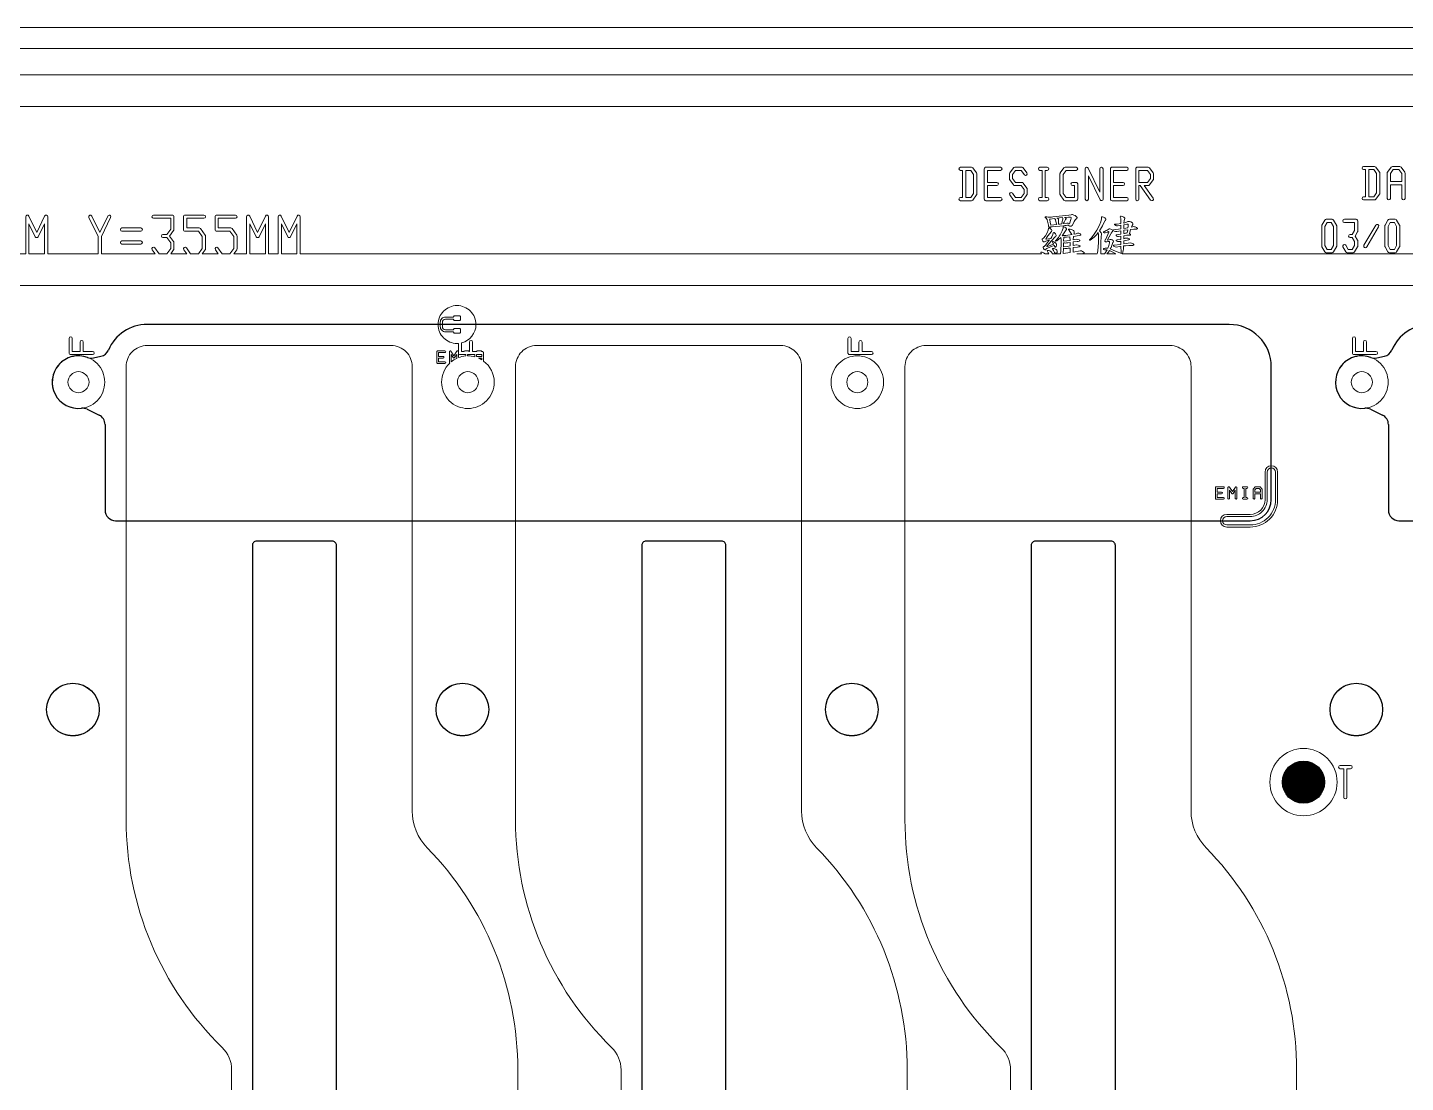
# Model space of a CAD drawing. Extents: x 2864 to 3941, y 2420 to 3182.
# Drawn here: x 3551.7 to 3617.2, y 2989.3 to 3039.4 of the extents above; entities that cross this region are included whole.
import ezdxf

# ---------------------------------------------------------------- set-up
doc = ezdxf.new("R2010")
doc.units = 0
doc.layers.get('0').update_dxf_attribs({"lineweight": 0})
doc.layers.add('EMI-T', color=6, linetype='Continuous', lineweight=0)
doc.layers.add('emia-b-panel_layer1', color=2, linetype='Continuous')
doc.layers.add('peta-b_layer0', color=1, linetype='Continuous')

# ---------------------------------------------------------------- blocks, each defined once
blk = doc.blocks.new('PAD_R1')
at = {"const_width": 0.5}
blk.add_lwpolyline([(0.25, 0, 1), (-0.25, 0, 1)], format="xyb", close=True, dxfattribs=at)

msp = doc.modelspace()

# ---------------------------------------------------------------- linework, layer by layer
for p, q in [((3599.95325, 3031.20048), (3600.12709, 3031.20048)), ((3552.46276, 3030.10697), (3552.46276, 3028.67637)), ((3562.96276, 3030.10697), (3562.96276, 3028.67637)), ((3564.46276, 3030.10697), (3564.46276, 3028.67637)), ((3559.22148, 3028.67637), (3558.46399, 3028.67637)), ((3560.72148, 3028.67637), (3559.96399, 3028.67637)), ((3603.38683, 3028.67637), (3602.95644, 3028.67637)), ((3554.22801, 3023.88469), (3554.74953, 3023.88469)), ((3571.79058, 3023.53856), (3571.79058, 3023.88916)), ((3572.05495, 3023.88916), (3572.05495, 3023.70685)), ((3591.24801, 3023.88469), (3591.76953, 3023.88469)), ((3615.22801, 3023.88469), (3615.74953, 3023.88469)), ((3609.52789, 3017.01322), (3609.61398, 3017.01322))]:
    msp.add_line(p, q)
at = {"linetype": 'Continuous'}
for points in [[(3487.67031, 3038.42637), (3741.67031, 3038.42637)], [(3600.57697, 3030.37017), (3600.70789, 3030.38666), (3600.84955, 3030.39819)], [(3600.84955, 3030.39819), (3600.84906, 3030.39498), (3600.85838, 3030.34855), (3600.85838, 3030.32371)], [(3600.88713, 3030.1119), (3600.929, 3030.17303), (3600.99869, 3030.30804), (3601.00778, 3030.31899), (3601.01687, 3030.3336), (3601.01687, 3030.35096), (3600.98937, 3030.38251), (3600.95009, 3030.4075)], [(3600.95009, 3030.4075), (3601.13256, 3030.41929), (3601.22509, 3030.41929), (3601.26239, 3030.40065), (3601.26239, 3030.36854)], [(3601.15515, 3030.02951), (3601.15361, 3030.02603), (3601.15361, 3030.00161), (3601.18718, 3029.98297), (3601.25646, 3029.98297), (3601.3109, 3030.02125), (3601.38743, 3030.16893), (3601.40784, 3030.21632), (3601.47249, 3030.30565), (3601.53033, 3030.35852), (3601.54394, 3030.38039)], [(3552.46276, 3028.67637), (3551.72271, 3028.67637), (3551.72271, 3030.10697)], [(3562.96276, 3028.67637), (3562.22271, 3028.67637), (3562.22271, 3030.10697)], [(3564.46276, 3028.67637), (3563.72271, 3028.67637), (3563.72271, 3030.10697)], [(3600.65496, 3030.07653), (3600.65569, 3030.07797), (3600.66135, 3030.10778), (3600.6629, 3030.32076), (3600.62388, 3030.35358), (3600.57697, 3030.37017)], [(3603.76595, 3029.63436), (3603.76779, 3029.79482), (3603.94794, 3029.81626)], [(3602.54713, 3029.6824), (3602.56266, 3029.58531), (3602.56266, 3029.21852), (3602.53677, 3028.82409), (3602.51088, 3028.73168), (3602.4991, 3028.67637), (3601.53694, 3028.67637)], [(3600.20558, 3028.67637), (3600.01992, 3028.67637), (3599.95259, 3028.71993), (3599.88886, 3028.7498), (3599.85435, 3028.75976), (3599.83057, 3028.75976), (3599.82047, 3028.75044), (3599.81822, 3028.74112), (3599.81822, 3028.73607), (3599.8456, 3028.67637)], [(3601.21748, 3028.95126), (3601.20885, 3028.73455), (3600.88089, 3028.68771), (3600.89089, 3028.94756)], [(3601.21748, 3029.04946), (3601.07217, 3029.02674), (3600.9029, 3029.00994), (3600.893, 3029.00573)], [(3602.95644, 3028.67637), (3603.03214, 3028.74735), (3603.07762, 3028.82962), (3603.24852, 3028.74722), (3603.38683, 3028.67637)], [(3572.73801, 3023.88469), (3572.91059, 3023.88469), (3572.91059, 3023.78439)], [(3573.08687, 3023.72299), (3573.25496, 3023.72299), (3573.25496, 3023.63419)]]:
    msp.add_lwpolyline(points, dxfattribs=at)
for points in [[(3730.87131, 3035.67637), (3730.87131, 3037.17637), (3499.54279, 3037.17637), (3499.54279, 3035.67637)], [(3596.62593, 3031.53985), (3596.4888, 3031.35048), (3596.25441, 3031.35048), (3596.25441, 3032.64087), (3596.4888, 3032.64087), (3596.62593, 3032.4515)], [(3605.02593, 3032.26004), (3604.8888, 3032.07067), (3604.48057, 3032.07067), (3604.48057, 3032.64087), (3604.8888, 3032.64087), (3605.02593, 3032.4515)], [(3615.78188, 3031.57328), (3615.64476, 3031.38391), (3615.41036, 3031.38391), (3615.41036, 3032.67431), (3615.64476, 3032.67431), (3615.78188, 3032.48494)], [(3616.98188, 3032.10411), (3616.43652, 3032.10411), (3616.43652, 3032.48494), (3616.57365, 3032.67431), (3616.84476, 3032.67431), (3616.98188, 3032.48494)], [(3613.73163, 3029.06291), (3613.62381, 3028.87877), (3613.43053, 3028.87877), (3613.32271, 3029.06291), (3613.32271, 3029.98025), (3613.43053, 3030.16438), (3613.62381, 3030.16438), (3613.73163, 3029.98025)], [(3616.73163, 3029.06291), (3616.62381, 3028.87877), (3616.43053, 3028.87877), (3616.32271, 3029.06291), (3616.32271, 3029.98025), (3616.43053, 3030.16438), (3616.62381, 3030.16438), (3616.73163, 3029.98025)], [(3601.21064, 3029.31361), (3601.0545, 3029.28697), (3600.89443, 3029.26898), (3600.90702, 3029.47174), (3600.95124, 3029.4646), (3601.0417, 3029.4646), (3601.20186, 3029.48068)], [(3600.59329, 3028.73576), (3600.59329, 3028.80048), (3600.57715, 3028.84649), (3600.56101, 3028.86345), (3600.54271, 3028.87797), (3600.48784, 3028.9046), (3600.43621, 3028.92276), (3600.40824, 3028.92882), (3600.38826, 3028.92882), (3600.37916, 3028.92043), (3600.37715, 3028.91204), (3600.37715, 3028.9087), (3600.42162, 3028.82726), (3600.47638, 3028.74248), (3600.50604, 3028.71124), (3600.52542, 3028.7001), (3600.56392, 3028.7001)], [(3573.25496, 3023.80299), (3572.99058, 3023.80299), (3572.99058, 3023.88469), (3573.25496, 3023.88469)], [(3610.26007, 3017.3515), (3609.9957, 3017.3515), (3609.9957, 3017.46711), (3610.05836, 3017.52977), (3610.19741, 3017.52977), (3610.26007, 3017.46711)]]:
    msp.add_lwpolyline(points, close=True, dxfattribs=at)
for points in [[(3596.77593, 3031.51554), (3596.77593, 3032.47581, 0.159331), (3596.76146, 3032.5201), (3596.58806, 3032.75955, 0.241867), (3596.52709, 3032.79087), (3596.17941, 3032.79087), (3596.00557, 3032.79087, 1), (3596.00557, 3032.64087), (3596.10441, 3032.64087), (3596.10441, 3031.35048), (3596.00557, 3031.35048, 1), (3596.00557, 3031.20048), (3596.17941, 3031.20048)], [(3597.90093, 3031.20048, 1), (3597.90093, 3031.35048), (3597.28057, 3031.35048), (3597.28057, 3031.92067), (3597.72709, 3031.92067, 1), (3597.72709, 3032.07067), (3597.28057, 3032.07067), (3597.28057, 3032.64087), (3597.90093, 3032.64087, 1), (3597.90093, 3032.79087), (3597.20557, 3032.79087, 0.414241), (3597.13057, 3032.71587), (3597.13057, 3031.99567)], [(3600.12709, 3031.20048, 1), (3600.12709, 3031.35048), (3600.02825, 3031.35048), (3600.02825, 3032.64087), (3600.12709, 3032.64087, 1), (3600.12709, 3032.79087), (3599.95325, 3032.79087), (3599.77941, 3032.79087, 1), (3599.77941, 3032.64087), (3599.87825, 3032.64087), (3599.87825, 3031.35048), (3599.77941, 3031.35048, 1), (3599.77941, 3031.20048), (3599.95325, 3031.20048)], [(3602.62593, 3031.60335), (3602.07311, 3032.74848, 0.798609), (3601.93057, 3032.7156), (3601.93057, 3031.27548, 1), (3602.08057, 3031.27548), (3602.08057, 3032.388)], [(3602.08057, 3032.388), (3602.63339, 3031.24287, 0.798609), (3602.77593, 3031.27575)], [(3602.77593, 3031.27575), (3602.77593, 3032.71587, 1), (3602.62593, 3032.71587), (3602.62593, 3031.60335)], [(3603.90093, 3031.20048, 1), (3603.90093, 3031.35048), (3603.28057, 3031.35048), (3603.28057, 3031.92067), (3603.72709, 3031.92067, 1), (3603.72709, 3032.07067), (3603.28057, 3032.07067), (3603.28057, 3032.64087), (3603.90093, 3032.64087, 1), (3603.90093, 3032.79087), (3603.20557, 3032.79087, 0.414241), (3603.13057, 3032.71587), (3603.13057, 3031.99567)], [(3605.17593, 3032.23574), (3605.17593, 3032.47581, 0.159331), (3605.16146, 3032.5201), (3604.98806, 3032.75955, 0.241867), (3604.92709, 3032.79087), (3604.40557, 3032.79087, 0.414241), (3604.33057, 3032.71587), (3604.33057, 3031.99567)], [(3615.93189, 3031.54898), (3615.93189, 3032.50924, 0.159331), (3615.91741, 3032.55353), (3615.74401, 3032.79299, 0.241867), (3615.68304, 3032.82431), (3615.33536, 3032.82431), (3615.16152, 3032.82431, 1), (3615.16152, 3032.67431), (3615.26036, 3032.67431), (3615.26036, 3031.38391), (3615.16152, 3031.38391, 1), (3615.16152, 3031.23391), (3615.33536, 3031.23391)], [(3617.13188, 3031.30891), (3617.13188, 3032.02911), (3617.13188, 3032.50924, 0.159331), (3617.11741, 3032.55353), (3616.94401, 3032.79299, 0.241867), (3616.88304, 3032.82431), (3616.53536, 3032.82431, 0.241871), (3616.4744, 3032.79299), (3616.301, 3032.55353, 0.159337), (3616.28652, 3032.50924), (3616.28652, 3032.02911)], [(3597.13057, 3031.99567), (3597.13057, 3031.27548, 0.414241), (3597.20557, 3031.20048), (3597.90093, 3031.20048)], [(3603.13057, 3031.99567), (3603.13057, 3031.27548, 0.414241), (3603.20557, 3031.20048), (3603.90093, 3031.20048)], [(3604.33057, 3031.99567), (3604.33057, 3031.27548, 1), (3604.48057, 3031.27548), (3604.48057, 3031.92067), (3604.54112, 3031.92067), (3605.04019, 3031.23149, 1), (3605.16168, 3031.31946), (3604.72632, 3031.92067)], [(3604.72632, 3031.92067), (3604.92709, 3031.92067, 0.241871), (3604.98806, 3031.95199), (3605.16146, 3032.19145, 0.159337), (3605.17593, 3032.23574)], [(3616.28652, 3032.02911), (3616.28652, 3031.30891, 1), (3616.43652, 3031.30891), (3616.43652, 3031.95411), (3616.98188, 3031.95411), (3616.98188, 3031.30891, 1), (3617.13188, 3031.30891)], [(3596.17941, 3031.20048), (3596.52709, 3031.20048, 0.241871), (3596.58806, 3031.2318), (3596.76146, 3031.47125, 0.159337), (3596.77593, 3031.51554)], [(3615.33536, 3031.23391), (3615.68304, 3031.23391, 0.241871), (3615.74401, 3031.26523), (3615.91741, 3031.50468, 0.159337), (3615.93189, 3031.54898)], [(3552.09273, 3029.69451), (3551.71512, 3030.47109, 0.796918), (3551.57031, 3030.43793), (3551.57031, 3028.67637), (3551.11516, 3028.67637), (3551.11516, 3030.43793, 0.796906), (3550.97035, 3030.47109), (3550.59273, 3029.69451)], [(3555.09273, 3029.69451), (3554.71504, 3030.47126, 1), (3554.57798, 3030.40461), (3555.01653, 3029.50271), (3555.01653, 3028.67637), (3552.61516, 3028.67637), (3552.61516, 3030.43793, 0.796906), (3552.47035, 3030.47109), (3552.09273, 3029.69451)], [(3557.72148, 3028.67637), (3555.16893, 3028.67637), (3555.16893, 3029.50271), (3555.60748, 3030.40461, 1), (3555.47043, 3030.47126), (3555.09273, 3029.69451)], [(3558.46399, 3028.67637), (3558.60052, 3028.86356, 0.159612), (3558.61516, 3028.90867), (3558.61516, 3029.21415, 0.159612), (3558.60052, 3029.25926), (3558.41016, 3029.52025), (3558.60052, 3029.78124, 0.159612), (3558.61516, 3029.82636), (3558.61516, 3030.43793, 0.414239), (3558.53896, 3030.51413), (3557.64651, 3030.51413, 1), (3557.64651, 3030.36173), (3558.46276, 3030.36173), (3558.46276, 3029.85098), (3558.27711, 3029.59645), (3558.09273, 3029.59645, 1), (3558.09273, 3029.44405), (3558.27711, 3029.44405), (3558.46276, 3029.18952), (3558.46276, 3028.9333), (3558.27711, 3028.67877), (3557.90836, 3028.67877), (3557.70807, 3028.95337, 1), (3557.58494, 3028.86356), (3557.72148, 3028.67637)], [(3559.96399, 3028.67637), (3560.10052, 3028.86356, 0.159612), (3560.11516, 3028.90867), (3560.11516, 3029.52004, 0.159612), (3560.10052, 3029.56516), (3559.87741, 3029.87105, 0.240361), (3559.81564, 3029.90235), (3559.22271, 3029.90235), (3559.22271, 3030.36173), (3560.03896, 3030.36173, 1), (3560.03896, 3030.51413), (3559.14651, 3030.51413, 0.414239), (3559.07031, 3030.43793), (3559.07031, 3029.82615, 0.414239), (3559.14651, 3029.74995), (3559.77711, 3029.74995), (3559.96276, 3029.49542), (3559.96276, 3028.9333), (3559.77711, 3028.67877), (3559.40836, 3028.67877), (3559.20807, 3028.95337, 1), (3559.08494, 3028.86356), (3559.22148, 3028.67637)], [(3561.46399, 3028.67637), (3561.60052, 3028.86356, 0.159612), (3561.61516, 3028.90867), (3561.61516, 3029.52004, 0.159612), (3561.60052, 3029.56516), (3561.37741, 3029.87105, 0.240361), (3561.31564, 3029.90235), (3560.72271, 3029.90235), (3560.72271, 3030.36173), (3561.53896, 3030.36173, 1), (3561.53896, 3030.51413), (3560.64651, 3030.51413, 0.414239), (3560.57031, 3030.43793), (3560.57031, 3029.82615, 0.414239), (3560.64651, 3029.74995), (3561.27711, 3029.74995), (3561.46276, 3029.49542), (3561.46276, 3028.9333), (3561.27711, 3028.67877), (3560.90836, 3028.67877), (3560.70807, 3028.95337, 1), (3560.58494, 3028.86356), (3560.72148, 3028.67637)], [(3562.59273, 3029.69451), (3562.21512, 3030.47109, 0.796918), (3562.07031, 3030.43793), (3562.07031, 3028.67637), (3561.46399, 3028.67637)], [(3564.09273, 3029.69451), (3563.71512, 3030.47109, 0.796918), (3563.57031, 3030.43793), (3563.57031, 3028.67637), (3563.11516, 3028.67637), (3563.11516, 3030.43793, 0.796906), (3562.97035, 3030.47109), (3562.59273, 3029.69451)], [(3599.8456, 3028.67637), (3564.61516, 3028.67637), (3564.61516, 3030.43793, 0.796906), (3564.47035, 3030.47109), (3564.09273, 3029.69451)], [(3601.54394, 3030.38039), (3601.54394, 3030.40873, 0.140589), (3601.33328, 3030.5405, 0.049336), (3601.26021, 3030.53308), (3601.15455, 3030.5108), (3600.3832, 3030.42916, -0.030614), (3600.16649, 3030.41094, 0.127728), (3600.04658, 3030.43048), (3600.03063, 3030.41168), (3600.03063, 3030.39088), (3600.0406, 3030.3842), (3600.05056, 3030.37952), (3600.07672, 3030.36213), (3600.1091, 3030.32404), (3600.11532, 3030.30334), (3600.1253, 3030.28329), (3600.1826, 3030.03471, 0.190937), (3600.21496, 3029.94556), (3600.22493, 3029.92946), (3600.24485, 3029.91335), (3600.26352, 3029.91335, 0.222529), (3600.29322, 3029.96443), (3600.30178, 3029.96215), (3600.3576, 3029.96215), (3600.89746, 3030.01265, -0.041634), (3601.15515, 3030.02951)], [(3602.96879, 3028.86402), (3602.86298, 3028.68844), (3602.85343, 3028.67637), (3602.66611, 3028.67637), (3602.67268, 3029.02311), (3602.67268, 3029.22534), (3602.68081, 3029.47761), (3602.70251, 3029.61103), (3602.70251, 3029.6343, 0.064559), (3602.60856, 3029.76635), (3602.74646, 3030.00257), (3602.81598, 3030.14616), (3602.87394, 3030.25124), (3602.88938, 3030.26525), (3602.90482, 3030.28976), (3602.90482, 3030.3242), (3602.85525, 3030.3806, 0.069739), (3602.74415, 3030.44043), (3602.7151, 3030.44043), (3602.69971, 3030.41735), (3602.69971, 3030.33255), (3602.66922, 3030.19934), (3602.58991, 3030.01092), (3602.48213, 3029.80299), (3602.35808, 3029.6113), (3602.22792, 3029.43911), (3602.16285, 3029.36764), (3602.15065, 3029.35791), (3602.13845, 3029.34167), (3602.13845, 3029.33089), (3602.147, 3029.32661), (3602.17099, 3029.32661), (3602.23472, 3029.36513), (3602.35446, 3029.4597), (3602.48192, 3029.59281), (3602.54713, 3029.6824)], [(3603.77221, 3030.13956), (3603.78377, 3030.25414), (3603.80871, 3030.3519), (3603.80871, 3030.3753), (3603.7713, 3030.41351), (3603.73389, 3030.43075), (3603.64163, 3030.46032), (3603.62916, 3030.46032), (3603.61296, 3030.45783), (3603.59676, 3030.44043), (3603.59676, 3030.42178), (3603.61671, 3030.35217), (3603.62667, 3030.26639), (3603.62667, 3030.10861), (3603.45109, 3030.08513), (3603.34395, 3030.07931), (3603.32903, 3030.07035), (3603.32903, 3030.05693), (3603.34686, 3030.04202), (3603.36469, 3030.03157, 0.142065), (3603.40926, 3030.00472), (3603.4627, 3030.00472), (3603.62667, 3030.02916), (3603.62667, 3029.86293), (3603.27083, 3029.81259), (3603.24947, 3029.80342), (3603.24947, 3029.7885), (3603.27785, 3029.76671), (3603.30623, 3029.75525, 0.216783), (3603.4369, 3029.73567), (3603.62667, 3029.77195), (3603.62667, 3029.6082), (3603.53185, 3029.59312), (3603.41402, 3029.58502), (3603.39864, 3029.57284, 0.281903), (3603.41807, 3029.52415), (3603.42778, 3029.51442), (3603.46422, 3029.50469), (3603.50997, 3029.50469), (3603.62667, 3029.51927), (3603.62667, 3029.36302), (3603.48162, 3029.33501), (3603.4451, 3029.33345), (3603.40859, 3029.31791), (3603.40859, 3029.2946), (3603.4319, 3029.27751), (3603.47074, 3029.26508, 0.106191), (3603.62667, 3029.27104), (3603.62667, 3029.12212), (3603.28901, 3029.07891), (3603.26936, 3029.06972), (3603.26936, 3029.05543), (3603.29263, 3029.03703), (3603.3159, 3029.02579, 0.136113), (3603.39963, 3028.99719), (3603.62667, 3029.0333), (3603.63168, 3028.75914), (3603.63916, 3028.7147), (3603.64955, 3028.69291)], [(3551.72271, 3030.10697), (3552.02421, 3029.48693, 0.625713), (3552.16126, 3029.48693), (3552.46276, 3030.10697)], [(3562.22271, 3030.10697), (3562.52421, 3029.48693, 0.625713), (3562.66126, 3029.48693), (3562.96276, 3030.10697)], [(3563.72271, 3030.10697), (3564.02421, 3029.48693, 0.625713), (3564.16126, 3029.48693), (3564.46276, 3030.10697)], [(3600.43135, 3029.13156), (3600.41792, 3029.12873), (3600.13307, 3029.02143), (3600.11983, 3029.02143), (3600.11128, 3029.0261), (3600.11128, 3029.03622), (3600.32641, 3029.28734), (3600.50573, 3029.48934), (3600.52589, 3029.50572), (3600.54605, 3029.5412), (3600.54605, 3029.56032, 0.162171), (3600.45733, 3029.68463), (3600.43079, 3029.68463), (3600.41248, 3029.66479), (3600.39416, 3029.58547), (3600.34529, 3029.47969), (3600.28991, 3029.40617), (3600.28188, 3029.40617), (3600.09312, 3029.3751), (3600.07554, 3029.3751), (3600.06529, 3029.38442, -0.135936), (3600.0828, 3029.42999), (3600.15727, 3029.52734), (3600.32589, 3029.73338), (3600.3456, 3029.76508), (3600.3456, 3029.79054), (3600.3206, 3029.82933), (3600.29561, 3029.85171), (3600.26471, 3029.87259), (3600.22351, 3029.89347), (3600.19863, 3029.89347), (3600.18196, 3029.87167), (3600.17155, 3029.79833), (3600.12571, 3029.67742), (3600.03819, 3029.52481), (3599.95483, 3029.41975), (3599.90481, 3029.38803), (3599.88814, 3029.36822), (3599.88814, 3029.34353), (3599.90298, 3029.30659), (3599.91782, 3029.28443), (3599.92971, 3029.26077), (3599.95496, 3029.23711), (3599.97844, 3029.23711), (3600.00204, 3029.24702, -0.122752), (3600.10988, 3029.29325), (3600.10988, 3029.2949), (3600.2337, 3029.33247)], [(3601.30348, 3029.59358), (3601.0084, 3029.55012), (3600.88083, 3029.54085), (3600.84624, 3029.53242), (3600.83993, 3029.5364), (3600.93466, 3029.67365), (3601.02309, 3029.81962), (3601.03381, 3029.82783), (3601.04453, 3029.84223), (3601.04453, 3029.86798), (3601.00397, 3029.91413, 0.06979), (3600.91308, 3029.96308), (3600.8893, 3029.96308), (3600.87672, 3029.9442), (3600.87672, 3029.88793), (3600.85683, 3029.80726), (3600.83693, 3029.76399, -0.062092), (3600.69631, 3029.51211, -0.055224), (3600.52655, 3029.30358), (3600.51859, 3029.29767), (3600.51062, 3029.28783), (3600.51062, 3029.28039), (3600.51761, 3029.27689), (3600.53533, 3029.27689), (3600.57956, 3029.2995), (3600.66263, 3029.35501), (3600.75106, 3029.43313), (3600.76605, 3029.45056)], [(3600.85838, 3030.32371, -0.031276), (3600.84216, 3030.21086), (3600.81598, 3030.09961), (3600.73687, 3030.08566), (3600.65496, 3030.07653)], [(3601.26239, 3030.36854), (3601.24879, 3030.30505), (3601.18535, 3030.09883, 0.159155), (3601.06131, 3030.13338), (3600.88713, 3030.1119)], [(3601.38736, 3029.60711), (3601.40845, 3029.63273), (3601.40845, 3029.71228), (3601.38829, 3029.76298), (3601.36813, 3029.78166), (3601.34526, 3029.79767), (3601.2767, 3029.82702), (3601.21217, 3029.84702), (3601.17721, 3029.85369), (3601.15165, 3029.85369), (3601.13953, 3029.8425, 0.22559), (3601.14802, 3029.808), (3601.19145, 3029.73285), (3601.25869, 3029.6344), (3601.29511, 3029.59813), (3601.30348, 3029.59358)], [(3603.64955, 3028.69291), (3603.37184, 3028.7988), (3603.12265, 3028.91109), (3603.15981, 3028.97832), (3603.24949, 3029.21893), (3603.25709, 3029.2286, 0.27904), (3603.27837, 3029.28313), (3603.26054, 3029.30517), (3603.21851, 3029.33701, 0.232916), (3603.12059, 3029.34922, -0.033173), (3603.01235, 3029.32102), (3603.00124, 3029.32102), (3602.99013, 3029.3291), (3602.99013, 3029.33718), (3602.99271, 3029.33718), (3603.15232, 3029.62099, -0.036429), (3603.21921, 3029.73054), (3603.23209, 3029.74051), (3603.24496, 3029.76168), (3603.24496, 3029.79132), (3603.21785, 3029.82203), (3603.15375, 3029.84904), (3603.09703, 3029.86379), (3603.07124, 3029.86379), (3603.01678, 3029.83737, -0.059924), (3602.83828, 3029.72848), (3602.82012, 3029.72023), (3602.80196, 3029.70537), (3602.80196, 3029.68463), (3602.83327, 3029.67049), (3602.87332, 3029.67049), (3602.98341, 3029.7119, -0.180676), (3603.04195, 3029.72844), (3603.05508, 3029.71935), (3603.05508, 3029.70154), (3602.96389, 3029.47487), (3602.90006, 3029.34536), (3602.88575, 3029.33664), (3602.87792, 3029.31671), (3602.86749, 3029.29678), (3602.86489, 3029.29678)], [(3603.76321, 3029.39532), (3603.76483, 3029.53709), (3603.90563, 3029.55731), (3603.99871, 3029.56482), (3604.06218, 3029.56482), (3604.07489, 3029.57609), (3604.07489, 3029.59749), (3604.05224, 3029.62286), (3604.03771, 3029.63263), (3604.08798, 3029.82898), (3604.23666, 3029.84044), (3604.37594, 3029.84442), (3604.41184, 3029.8581), (3604.41301, 3029.88315, 0.154173), (3604.3054, 3029.95494, 0.079256), (3604.24777, 3029.96634), (3604.12261, 3029.94299)], [(3603.94794, 3029.81626), (3603.91924, 3029.66504, 0.035039), (3603.76595, 3029.63436)], [(3604.12261, 3029.94299), (3604.14283, 3029.99462), (3604.1614, 3030.02535, 0.245667), (3604.19484, 3030.12381), (3604.17206, 3030.15385), (3604.09916, 3030.1914), (3604.02778, 3030.21543), (3603.99366, 3030.21543), (3603.95506, 3030.20375), (3603.86713, 3030.16681), (3603.77221, 3030.13956)], [(3536.79342, 3029.52025), (3536.79342, 3028.67877), (3536.64651, 3028.67877, 0.063141), (3536.62754, 3028.67637), (3508.85535, 3028.67637), (3508.85535, 3027.17637), (3718.82006, 3027.17637)], [(3600.2337, 3029.33247), (3600.09691, 3029.15577), (3600.09488, 3029.15577), (3600.05212, 3029.09627), (3599.98289, 3029.02577, 0.037659), (3599.94218, 3029.00813), (3599.92792, 3028.99049), (3599.92792, 3028.96431), (3599.94975, 3028.92432), (3599.9866, 3028.88433), (3600.01527, 3028.86916), (3600.03493, 3028.86916), (3600.05091, 3028.87939), (3600.0609, 3028.88963), (3600.09889, 3028.92036), (3600.28481, 3029.00842), (3600.45552, 3029.07224), (3600.47933, 3029.02421), (3600.49384, 3029.00595), (3600.502, 3028.99844), (3600.51839, 3028.99844, 0.222199), (3600.55693, 3029.04474), (3600.56439, 3029.07852)], [(3600.76605, 3029.45056), (3600.76866, 3029.44387), (3600.78224, 3029.33613), (3600.78224, 3029.14738), (3600.77373, 3028.85447, -0.036067), (3600.75521, 3028.67637), (3600.35462, 3028.67637), (3600.35462, 3028.68665, 0.191668), (3600.30149, 3028.77884), (3600.24388, 3028.81052), (3600.18965, 3028.83212), (3600.16026, 3028.83932), (3600.13964, 3028.83932), (3600.13055, 3028.83093), (3600.12853, 3028.82254), (3600.12853, 3028.81871), (3600.17582, 3028.72581), (3600.20558, 3028.67637)], [(3600.56439, 3029.07852, 0.183905), (3600.54492, 3029.16713, 0.095048), (3600.43208, 3029.25182, 0.094213), (3600.38538, 3029.26695), (3600.37979, 3029.26695), (3600.37419, 3029.25949), (3600.37419, 3029.24665), (3600.38144, 3029.23053), (3600.39776, 3029.20475), (3600.43135, 3029.13156)], [(3600.893, 3029.00573), (3600.89443, 3029.19833, 0.091456), (3601.09769, 3029.19726), (3601.21407, 3029.21488), (3601.21748, 3029.04946)], [(3601.53694, 3028.67637), (3601.62521, 3028.68207), (3601.75356, 3028.68207), (3601.813, 3028.6877), (3601.82815, 3028.69334), (3601.85262, 3028.69782), (3601.8771, 3028.71806), (3601.8771, 3028.74393), (3601.83922, 3028.77204), (3601.80134, 3028.79003, 0.13395), (3601.69341, 3028.82378), (3601.35499, 3028.75968), (3601.35522, 3028.97079), (3601.56339, 3028.99741, 0.083259), (3601.64798, 3029.0098), (3601.68815, 3029.03165), (3601.68815, 3029.0535), (3601.65497, 3029.07366, 0.060831), (3601.52405, 3029.10224), (3601.52046, 3029.10224), (3601.35701, 3029.07269)], [(3601.35701, 3029.07269), (3601.35993, 3029.23806), (3601.55271, 3029.26535, 0.077778), (3601.63803, 3029.27831), (3601.6782, 3029.30016), (3601.6782, 3029.32201), (3601.64502, 3029.34217, 0.060813), (3601.51411, 3029.37074), (3601.51046, 3029.37074), (3601.36176, 3029.34176)], [(3601.36176, 3029.34176), (3601.36735, 3029.50093), (3601.64541, 3029.54606), (3601.67568, 3029.55573), (3601.7018, 3029.56125), (3601.72792, 3029.57644), (3601.72792, 3029.59844), (3601.70899, 3029.61901), (3601.69005, 3029.62725, 0.211511), (3601.57026, 3029.65073), (3601.50782, 3029.6322), (3601.38736, 3029.60711)], [(3602.86489, 3029.29678, 0.332305), (3602.88276, 3029.26337), (3602.88913, 3029.2518), (3602.90443, 3029.24022), (3602.92223, 3029.24022, -0.103693), (3603.0794, 3029.26446), (3603.09051, 3029.25133), (3603.09051, 3029.19471), (3603.05578, 3029.06784), (3603.00626, 3028.94623), (3602.9378, 3028.94623), (3602.88466, 3028.94083, -0.054039), (3602.82062, 3028.93003), (3602.81108, 3028.93003), (3602.80155, 3028.92733), (3602.79201, 3028.91653), (3602.79201, 3028.90167), (3602.80238, 3028.88817), (3602.81275, 3028.88143), (3602.82054, 3028.87467), (3602.84001, 3028.86791), (3602.96051, 3028.86628), (3602.96879, 3028.86402)], [(3718.82006, 3028.67637), (3603.69797, 3028.67637), (3603.68876, 3028.67852), (3603.71147, 3028.73265, 0.029992), (3603.74263, 3028.88792), (3603.75551, 3029.04856), (3603.84421, 3029.05797), (3604.01108, 3029.06727), (3604.13071, 3029.06727), (3604.18519, 3029.07242), (3604.19908, 3029.07757), (3604.22151, 3029.08171), (3604.24394, 3029.10027), (3604.24394, 3029.12399), (3604.20924, 3029.14976), (3604.17453, 3029.16626, 0.13136), (3604.07547, 3029.19718), (3603.76044, 3029.14307), (3603.7621, 3029.29897), (3603.93072, 3029.33145, 0.057262), (3603.99859, 3029.34326), (3604.03511, 3029.36313), (3604.03511, 3029.383), (3604.00496, 3029.40134, 0.057279), (3603.89309, 3029.42659, 0.027181), (3603.76321, 3029.39532)], [(3600.89089, 3028.94756), (3600.91401, 3028.93986, 0.085119), (3601.11568, 3028.93758), (3601.21748, 3028.95126)], [(3573.83872, 3022.57654, 0.237063), (3573.33495, 3023.57935), (3573.33495, 3023.76299), (3573.33495, 3023.9348, 0.073855), (3573.33335, 3023.94641, 0.467416), (3573.25953, 3024.03469), (3573.25201, 3024.03469), (3573.23715, 3024.04955, 0.200868), (3573.20857, 3024.06127), (3573.03692, 3024.06127, 0.200524), (3573.00839, 3024.04955), (3572.99353, 3024.03469), (3572.81301, 3024.03469), (3572.81301, 3024.48122, 1), (3572.66301, 3024.48122), (3572.66301, 3024.03469), (3572.64654, 3024.03469, 0.317234), (3572.60886, 3024.06127), (3572.52277, 3024.06127), (3572.43668, 3024.06127, 0.317227), (3572.399, 3024.03469), (3572.29149, 3024.03469), (3572.29149, 3024.4439, 0.343204), (3572.97024, 3025.31628, 0.414215), (3572.07024, 3026.21628, 0.414215), (3571.17024, 3025.31628, 0.414215), (3572.07024, 3024.41628, 0.019849), (3572.14149, 3024.41911), (3572.14149, 3023.95969, 0.414241), (3572.21648, 3023.88469), (3572.48277, 3023.88469), (3572.48277, 3023.82204, 0.071789), (3572.13496, 3023.74127)], [(3554.74953, 3023.88469, 1), (3554.74953, 3024.03469), (3554.30301, 3024.03469), (3554.30301, 3024.48122, 1), (3554.15301, 3024.48122), (3554.15301, 3024.03469), (3553.78148, 3024.03469), (3553.78148, 3024.65506, 1), (3553.63148, 3024.65506), (3553.63148, 3023.95969, 0.414241), (3553.70649, 3023.88469), (3554.22801, 3023.88469)], [(3591.76953, 3023.88469, 1), (3591.76953, 3024.03469), (3591.32301, 3024.03469), (3591.32301, 3024.48122, 1), (3591.17301, 3024.48122), (3591.17301, 3024.03469), (3590.80149, 3024.03469), (3590.80149, 3024.65506, 1), (3590.65148, 3024.65506), (3590.65148, 3023.95969, 0.414241), (3590.72649, 3023.88469), (3591.24801, 3023.88469)], [(3615.74953, 3023.88469, 1), (3615.74953, 3024.03469), (3615.30301, 3024.03469), (3615.30301, 3024.48122, 1), (3615.15301, 3024.48122), (3615.15301, 3024.03469), (3614.78149, 3024.03469), (3614.78149, 3024.65506, 1), (3614.63149, 3024.65506), (3614.63149, 3023.95969, 0.414241), (3614.70649, 3023.88469), (3615.22801, 3023.88469)], [(3571.49495, 3023.46471, 1), (3571.49495, 3023.54471), (3571.19058, 3023.54471), (3571.19058, 3023.72299), (3571.40886, 3023.72299, 1), (3571.40886, 3023.80299), (3571.19058, 3023.80299), (3571.19058, 3023.98127), (3571.49495, 3023.98127, 1), (3571.49495, 3024.06127), (3571.15058, 3024.06127, 0.414265), (3571.11059, 3024.02127), (3571.11059, 3023.76299)], [(3571.92277, 3023.8351), (3571.78387, 3024.04346, 0.743057), (3571.71058, 3024.02117), (3571.71058, 3023.50471, 0.193736), (3571.72174, 3023.47701, 0.203842), (3571.33872, 3022.57654, 0.414215), (3572.58872, 3021.32654, 0.414215), (3573.83872, 3022.57654)], [(3571.79058, 3023.88916), (3571.88949, 3023.7408, 0.535232), (3571.95605, 3023.7408), (3572.05495, 3023.88916)], [(3572.13496, 3023.74127), (3572.13496, 3024.02117, 0.743057), (3572.06167, 3024.04346), (3571.92277, 3023.8351)], [(3572.91059, 3023.78439, 0.065207), (3572.58872, 3023.82654, 0.005286), (3572.56277, 3023.82627), (3572.56277, 3023.88469), (3572.73801, 3023.88469)], [(3571.11059, 3023.76299), (3571.11059, 3023.50471, 0.414265), (3571.15058, 3023.46471), (3571.49495, 3023.46471)], [(3608.50007, 3017.01322, 1), (3608.50007, 3017.09322), (3608.1957, 3017.09322), (3608.1957, 3017.2715), (3608.41398, 3017.2715, 1), (3608.41398, 3017.3515), (3608.1957, 3017.3515), (3608.1957, 3017.52977), (3608.50007, 3017.52977, 1), (3608.50007, 3017.60977), (3608.1557, 3017.60977, 0.414265), (3608.1157, 3017.56977), (3608.1157, 3017.3115)], [(3608.1157, 3017.3115), (3608.1157, 3017.05322, 0.414265), (3608.1557, 3017.01322), (3608.50007, 3017.01322)], [(3608.92789, 3017.38361), (3608.78898, 3017.59196, 0.743057), (3608.7157, 3017.56967), (3608.7157, 3017.05322, 1), (3608.7957, 3017.05322), (3608.7957, 3017.43766)], [(3608.7957, 3017.43766), (3608.8946, 3017.28931, 0.535232), (3608.96117, 3017.28931), (3609.06007, 3017.43766)], [(3609.14007, 3017.05322), (3609.14007, 3017.56967, 0.743057), (3609.06679, 3017.59196), (3608.92789, 3017.38361)], [(3609.06007, 3017.43766), (3609.06007, 3017.05322, 1), (3609.14007, 3017.05322)], [(3609.61398, 3017.01322, 1), (3609.61398, 3017.09322), (3609.56789, 3017.09322), (3609.56789, 3017.52977), (3609.61398, 3017.52977, 1), (3609.61398, 3017.60977), (3609.52789, 3017.60977), (3609.44179, 3017.60977, 1), (3609.44179, 3017.52977), (3609.48788, 3017.52977), (3609.48788, 3017.09322), (3609.44179, 3017.09322, 1), (3609.44179, 3017.01322), (3609.52789, 3017.01322)], [(3610.34007, 3017.05322), (3610.34007, 3017.3115), (3610.34007, 3017.48339, 0.200868), (3610.32836, 3017.51197), (3610.24226, 3017.59806, 0.200868), (3610.21369, 3017.60977), (3610.04208, 3017.60977, 0.200868), (3610.01351, 3017.59806), (3609.92741, 3017.51197, 0.200868), (3609.9157, 3017.48339), (3609.9157, 3017.3115)], [(3609.9157, 3017.3115), (3609.9157, 3017.05322, 1), (3609.9957, 3017.05322), (3609.9957, 3017.2715), (3610.26007, 3017.2715), (3610.26007, 3017.05322, 1), (3610.34007, 3017.05322)]]:
    msp.add_lwpolyline(points, format="xyb", dxfattribs=at)
for points in [[(3599.17593, 3031.51554), (3599.17593, 3031.75561, 0.159339), (3599.16146, 3031.79991), (3598.98806, 3032.03935, 0.241867), (3598.92709, 3032.07067), (3598.6177, 3032.07067), (3598.48057, 3032.26004), (3598.48057, 3032.4515), (3598.6177, 3032.64087), (3598.8888, 3032.64087), (3599.04019, 3032.43182, 1), (3599.16168, 3032.51979), (3598.98806, 3032.75955, 0.241867), (3598.92709, 3032.79087), (3598.57941, 3032.79087, 0.241871), (3598.51844, 3032.75955), (3598.34504, 3032.5201, 0.159337), (3598.33057, 3032.47581), (3598.33057, 3032.23574, 0.159331), (3598.34504, 3032.19145), (3598.51844, 3031.95199, 0.241867), (3598.57941, 3031.92067), (3598.8888, 3031.92067), (3599.02593, 3031.73131), (3599.02593, 3031.53985), (3598.8888, 3031.35048), (3598.6177, 3031.35048), (3598.46631, 3031.55953, 1), (3598.34482, 3031.47156), (3598.51844, 3031.2318, 0.241867), (3598.57941, 3031.20048), (3598.92709, 3031.20048, 0.241871), (3598.98806, 3031.2318), (3599.16146, 3031.47125, 0.159337)], [(3601.57593, 3031.27548), (3601.57593, 3031.99567, 0.414241), (3601.50093, 3032.07067), (3601.32709, 3032.07067, 1), (3601.32709, 3031.92067), (3601.42593, 3031.92067), (3601.42593, 3031.35048), (3601.0177, 3031.35048), (3600.88057, 3031.53985), (3600.88057, 3032.4515), (3601.0177, 3032.64087), (3601.50093, 3032.64087, 1), (3601.50093, 3032.79087), (3600.97941, 3032.79087, 0.241871), (3600.91844, 3032.75955), (3600.74504, 3032.5201, 0.159337), (3600.73057, 3032.47581), (3600.73057, 3031.51554, 0.159331), (3600.74504, 3031.47125), (3600.91844, 3031.2318, 0.241867), (3600.97941, 3031.20048), (3601.50093, 3031.20048, 0.414241)], [(3557.03896, 3029.74995, 1), (3557.03896, 3029.90235), (3556.14651, 3029.90235, 1), (3556.14651, 3029.74995)], [(3600.58837, 3030.06911), (3600.43107, 3030.05157), (3600.297, 3030.04414), (3600.27208, 3030.18099), (3600.24311, 3030.29702), (3600.24031, 3030.31923), (3600.25907, 3030.31923), (3600.47333, 3030.3571), (3600.47333, 3030.34549), (3600.47883, 3030.34187, -0.250905), (3600.5201, 3030.29817), (3600.5256, 3030.28733), (3600.55724, 3030.15296, 0.189913)], [(3603.97295, 3030.06812, -0.04001), (3603.96255, 3029.91389), (3603.76882, 3029.88444), (3603.77081, 3030.05787), (3603.9064, 3030.07931), (3603.95896, 3030.07931)], [(3613.88403, 3029.04247), (3613.88403, 3030.00069, 0.13403), (3613.87359, 3030.03942), (3613.73326, 3030.27909, 0.267143), (3613.66727, 3030.31678), (3613.38707, 3030.31678, 0.267143), (3613.32108, 3030.27909), (3613.18075, 3030.03942, 0.13403), (3613.17031, 3030.00069), (3613.17031, 3029.04247, 0.13403), (3613.18075, 3029.00374), (3613.32108, 3028.76407, 0.267143), (3613.38707, 3028.72637), (3613.66727, 3028.72637, 0.267143), (3613.73326, 3028.76407), (3613.87359, 3029.00374, 0.13403)], [(3614.88403, 3029.04247), (3614.88403, 3029.28168, 0.13403), (3614.87359, 3029.32041), (3614.7558, 3029.52158), (3614.87359, 3029.72274, 0.13403), (3614.88403, 3029.76147), (3614.88403, 3030.24058, 0.414239), (3614.80783, 3030.31678), (3614.24651, 3030.31678, 1), (3614.24651, 3030.16438), (3614.73163, 3030.16438), (3614.73163, 3029.78191), (3614.62381, 3029.59778), (3614.52717, 3029.59778, 1), (3614.52717, 3029.44538), (3614.62381, 3029.44538), (3614.73163, 3029.26124), (3614.73163, 3029.06291), (3614.62381, 3028.87877), (3614.43053, 3028.87877), (3614.31227, 3029.08074, 1), (3614.18075, 3029.00374), (3614.32108, 3028.76407, 0.267143), (3614.38707, 3028.72637), (3614.66727, 3028.72637, 0.267143), (3614.73326, 3028.76407), (3614.87359, 3029.00374, 0.13403)], [(3615.87359, 3029.96241, 1), (3615.74207, 3030.03942), (3615.18075, 3029.08074, 1), (3615.31226, 3029.00374)], [(3616.88403, 3029.04247), (3616.88403, 3030.00069, 0.13403), (3616.87359, 3030.03942), (3616.73326, 3030.27909, 0.267143), (3616.66727, 3030.31678), (3616.38707, 3030.31678, 0.267143), (3616.32108, 3030.27909), (3616.18075, 3030.03942, 0.13403), (3616.17031, 3030.00069), (3616.17031, 3029.04247, 0.13403), (3616.18075, 3029.00374), (3616.32108, 3028.76407, 0.267143), (3616.38707, 3028.72637), (3616.66727, 3028.72637, 0.267143), (3616.73326, 3028.76407), (3616.87359, 3029.00374, 0.13403)], [(3557.03896, 3029.13816, 1), (3557.03896, 3029.29056), (3556.14651, 3029.29056, 1), (3556.14651, 3029.13816)], [(3572.23274, 3024.95378, -0.414253), (3572.18274, 3024.90378), (3571.95774, 3024.90378, -0.414253), (3571.90774, 3024.95378), (3571.90774, 3024.97054), (3571.52447, 3024.97054, -0.414222), (3571.27447, 3025.22054), (3571.27447, 3025.42054, -0.414222), (3571.52447, 3025.67054), (3571.90774, 3025.67054), (3571.90774, 3025.67878, -0.414253), (3571.95774, 3025.72878), (3572.18274, 3025.72878, -0.414253), (3572.23274, 3025.67878), (3572.23274, 3025.55378, -0.414253), (3572.18274, 3025.50378), (3571.95774, 3025.50378, -0.414253), (3571.90774, 3025.55378), (3571.90774, 3025.57054), (3571.52447, 3025.57054, 0.414224), (3571.37447, 3025.42054), (3571.37447, 3025.22054, 0.414224), (3571.52447, 3025.07054), (3571.90774, 3025.07054), (3571.90774, 3025.07878, -0.414253), (3571.95774, 3025.12878), (3572.18274, 3025.12878, -0.414253), (3572.23274, 3025.07878)], [(3555.32872, 3022.57654, 0.414215), (3554.07872, 3023.82654, 0.414215), (3552.82872, 3022.57654, 0.414215), (3554.07872, 3021.32654, 0.414215)], [(3574.95848, 2984.39485), (3574.95848, 2989.89471, 0.196007), (3570.65467, 3000.452, -0.196009), (3569.94198, 3002.19974), (3569.94198, 3023.31629, 0.414215), (3568.94198, 3024.31628), (3557.34206, 3024.31628, 0.414215), (3556.34206, 3023.31629), (3556.34206, 3001.78521, 0.202321), (3560.90556, 2990.96875, -0.202214), (3561.35856, 2989.89471), (3561.35856, 2984.39485, -0.202309), (3560.90517, 2983.32043, 0.202312), (3556.34206, 2972.50435), (3556.34206, 2941.49628, 0.414215), (3557.34206, 2940.49628), (3568.94198, 2940.49628, 0.414215), (3569.94198, 2941.49628), (3569.94198, 2972.08982, -0.196013), (3570.6547, 2973.83759, 0.196007)], [(3593.46848, 2984.39485), (3593.46848, 2989.89471, 0.196007), (3589.16467, 3000.452, -0.196009), (3588.45198, 3002.19974), (3588.45198, 3023.31629, 0.414215), (3587.45198, 3024.31628), (3575.85205, 3024.31628, 0.414215), (3574.85206, 3023.31629), (3574.85206, 3001.78521, 0.202321), (3579.41555, 2990.96875, -0.202214), (3579.86856, 2989.89471), (3579.86856, 2984.39485, -0.202309), (3579.41517, 2983.32043, 0.202312), (3574.85206, 2972.50435), (3574.85206, 2941.49628, 0.414215), (3575.85205, 2940.49628), (3587.45198, 2940.49628, 0.414215), (3588.45198, 2941.49628), (3588.45198, 2972.08982, -0.196013), (3589.1647, 2973.83759, 0.196007)], [(3592.34872, 3022.57654, 0.414215), (3591.09872, 3023.82654, 0.414215), (3589.84872, 3022.57654, 0.414215), (3591.09872, 3021.32654, 0.414215)], [(3611.97848, 2984.39485), (3611.97848, 2989.89471, 0.196007), (3607.67467, 3000.452, -0.196009), (3606.96198, 3002.19974), (3606.96198, 3023.31629, 0.414215), (3605.96198, 3024.31628), (3594.36206, 3024.31628, 0.414215), (3593.36206, 3023.31629), (3593.36206, 3001.78521, 0.202321), (3597.92555, 2990.96875, -0.202214), (3598.37856, 2989.89471), (3598.37856, 2984.39485, -0.202309), (3597.92517, 2983.32043, 0.202312), (3593.36206, 2972.50435), (3593.36206, 2941.49628, 0.414215), (3594.36206, 2940.49628), (3605.96198, 2940.49628, 0.414215), (3606.96198, 2941.49628), (3606.96198, 2972.08982, -0.196013), (3607.6747, 2973.83759, 0.196007)], [(3616.32872, 3022.57654, 0.414215), (3615.07872, 3023.82654, 0.414215), (3613.82872, 3022.57654, 0.414215), (3615.07872, 3021.32654, 0.414215)], [(3554.57872, 3022.57654, -0.414217), (3554.07872, 3022.07654, -0.414217), (3553.57872, 3022.57654, -0.414217), (3554.07872, 3023.07654, -0.414217)], [(3573.08872, 3022.57654, -0.414217), (3572.58872, 3022.07654, -0.414217), (3572.08872, 3022.57654, -0.414217), (3572.58872, 3023.07654, -0.414217)], [(3591.59872, 3022.57654, -0.414217), (3591.09872, 3022.07654, -0.414217), (3590.59872, 3022.57654, -0.414217), (3591.09872, 3023.07654, -0.414217)], [(3615.57872, 3022.57654, -0.414217), (3615.07872, 3022.07654, -0.414217), (3614.57872, 3022.57654, -0.414217), (3615.07872, 3023.07654, -0.414217)], [(3611.07594, 3016.99169), (3611.07594, 3018.30452, 1), (3610.47594, 3018.30452), (3610.47594, 3016.99169, -0.414216), (3609.77594, 3016.29169), (3608.65797, 3016.29169, 1), (3608.65797, 3015.69169), (3609.77594, 3015.69169, 0.414215)], [(3610.97594, 3016.99169, -0.414215), (3609.77594, 3015.79169), (3608.65797, 3015.79169, -1), (3608.65797, 3016.19169), (3609.77594, 3016.19169, 0.414216), (3610.57594, 3016.99169), (3610.57594, 3018.30452, -1), (3610.97594, 3018.30452)], [(3555.06534, 3007.02054, 0.414215), (3553.81534, 3008.27054, 0.414215), (3552.56534, 3007.02054, 0.414215), (3553.81534, 3005.77054, 0.414215)], [(3573.57534, 3007.02054, 0.414215), (3572.32534, 3008.27054, 0.414215), (3571.07534, 3007.02054, 0.414215), (3572.32534, 3005.77054, 0.414215)], [(3592.08534, 3007.02054, 0.414215), (3590.83534, 3008.27054, 0.414215), (3589.58534, 3007.02054, 0.414215), (3590.83534, 3005.77054, 0.414215)], [(3616.06534, 3007.02054, 0.414215), (3614.81534, 3008.27054, 0.414215), (3613.56534, 3007.02054, 0.414215), (3614.81534, 3005.77054, 0.414215)], [(3613.90569, 3003.57085, 0.414214), (3612.30574, 3005.1708, 0.414214), (3610.7058, 3003.57085, 0.414214), (3612.30574, 3001.97091, 0.414214)], [(3614.54476, 3004.21077, 1), (3614.54476, 3004.36077), (3614.29642, 3004.36077), (3614.04807, 3004.36077, 1), (3614.04807, 3004.21077), (3614.22142, 3004.21077), (3614.22142, 3002.84537, 1), (3614.37142, 3002.84537), (3614.37142, 3004.21077)]]:
    msp.add_lwpolyline(points, format="xyb", close=True, dxfattribs=at)
for start, end in [(115.277953, 129.680487), (57.792337, 66.514342)]:
    msp.add_arc((3572.58872, 3022.57654), 1.25, start, end)
at = {"layer": 'EMI-T', "linetype": 'Continuous'}
msp.add_lwpolyline([(3739.6703, 3039.42637), (3489.6703, 3039.42637), (3489.6703, 2665.42637), (3739.6703, 2665.42637)], close=True, dxfattribs=at)
at = {"layer": 'emia-b-panel_layer1'}
for p, q in [((3554.78577, 3023.7312), (3555.14824, 3023.80941)), ((3615.78577, 3023.7312), (3616.14824, 3023.80941)), ((3554.48758, 3021.28867), (3555.05779, 3021.01597)), ((3615.48758, 3021.28867), (3616.05778, 3021.01597))]:
    msp.add_line(p, q, dxfattribs=at)
at = {"layer": 'emia-b-panel_layer1', "linetype": 'Continuous'}
for points in [[(3610.77594, 3016.99169), (3610.77594, 3023.31629, 0.414215), (3608.77594, 3025.31628), (3557.34206, 3025.31628, 0.300402), (3555.5025, 3024.10163)], [(3671.77594, 3016.99169), (3671.77594, 3023.31629, 0.414215), (3669.77594, 3025.31628), (3618.34206, 3025.31628, 0.300402), (3616.5025, 3024.10163)], [(3555.34206, 3020.5649), (3555.34206, 3016.49169, 0.414217), (3555.84206, 3015.99169), (3609.77594, 3015.99169)], [(3616.34206, 3020.5649), (3616.34206, 3016.49169, 0.414217), (3616.84206, 3015.99169), (3670.77594, 3015.99169)]]:
    msp.add_lwpolyline(points, format="xyb", dxfattribs=at)
at = {"layer": 'emia-b-panel_layer1'}
for centre, radius in [((3553.81534, 3007.02054), 1.25), ((3572.32534, 3007.02054), 1.25), ((3590.83534, 3007.02054), 1.25), ((3614.81534, 3007.02054), 1.25), ((3612.30574, 3003.57085), 1)]:
    msp.add_circle(centre, radius, dxfattribs=at)
for centre, radius, start, end in [((3554.07768, 3022.57688), 1.25023, 69.824968, 276.39597), ((3555.0429, 3024.29796), 0.49978, 282.168263, 336.868916), ((3615.07768, 3022.57688), 1.25023, 69.824968, 276.39597), ((3616.0429, 3024.29796), 0.49978, 282.168263, 336.868916), ((3554.68047, 3024.21873), 0.49878, 249.877468, 282.187136), ((3615.68047, 3024.21873), 0.49878, 249.877468, 282.187136), ((3554.27237, 3020.83898), 0.49853, 64.425459, 96.381692), ((3615.27237, 3020.83898), 0.49853, 64.425459, 96.381692), ((3554.84206, 3020.5649), 0.5, 359.999978, 64.440058), ((3615.84206, 3020.5649), 0.5, 359.999978, 64.440058), ((3609.77594, 3016.99169), 1, 270, 0)]:
    msp.add_arc(centre, radius, start, end, dxfattribs=at)
at = {"layer": 'peta-b_layer0', "linetype": 'Continuous'}
for points in [[(3569.14213, 2951.56662, 1), (3569.14213, 2956.36646), (3566.54204, 2956.36646, -0.414223), (3566.34204, 2956.56646), (3566.34204, 3014.82039, 0.414227), (3566.14204, 3015.02039), (3562.54205, 3015.02039, 0.414227), (3562.34205, 3014.82039), (3562.34205, 2951.76662, 0.414227), (3562.54205, 2951.56662)], [(3587.65213, 2951.56662, 1), (3587.65213, 2956.36646), (3585.05204, 2956.36646, -0.414223), (3584.85204, 2956.56646), (3584.85204, 3014.82039, 0.414227), (3584.65204, 3015.02039), (3581.05204, 3015.02039, 0.414227), (3580.85204, 3014.82039), (3580.85204, 2951.76662, 0.414227), (3581.05204, 2951.56662)], [(3606.16213, 2951.56662, 1), (3606.16213, 2956.36646), (3603.56204, 2956.36646, -0.414223), (3603.36204, 2956.56646), (3603.36204, 3014.82039, 0.414227), (3603.16204, 3015.02039), (3599.56204, 3015.02039, 0.414227), (3599.36205, 3014.82039), (3599.36205, 2951.76662, 0.414227), (3599.56204, 2951.56662)]]:
    msp.add_lwpolyline(points, format="xyb", close=True, dxfattribs=at)

# ---------------------------------------------------------------- block references
at = {"layer": 'EMI-T', "xscale": -2, "yscale": 2}
msp.add_blockref('PAD_R1', (3612.30574, 3003.57085), dxfattribs=at)

doc.saveas('drawing.dxf')
